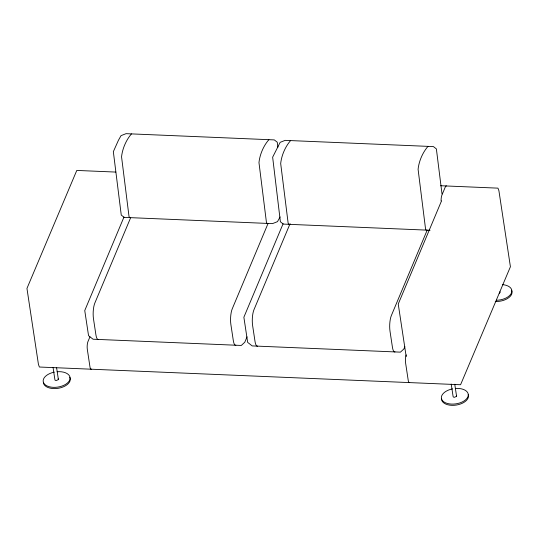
<?xml version="1.0" encoding="UTF-8"?>
<svg xmlns="http://www.w3.org/2000/svg" width="539" height="539" viewBox="0 0 539 539"><rect width="100%" height="100%" fill="white"/><g stroke="black" fill="none" stroke-linecap="round" stroke-linejoin="round"><path stroke-width="0.81" d="M123.983 217.042L84.751 310.552L88.551 335.682L93.031 339.22L241.297 345.452L244.767 342.252L247.037 336.841M130.64 217.722L94.824 303.086A11.285 3.032 -87.6 0 0 93.483 318.805L95.895 334.726A11.285 3.032 -87.6 0 0 98.462 339.449M89.939 336.855L87.985 341.51A5.639 1.516 -87.6 0 0 87.318 349.366L89.966 366.891A5.639 1.516 -87.6 0 0 91.455 369.134M268.045 223.503L232.228 308.867A11.285 3.032 -87.6 0 0 230.887 324.579L233.299 340.507A11.285 3.032 -87.6 0 0 235.866 345.223M283.103 223.732L243.871 317.242L247.671 342.373L252.158 345.91L400.423 352.149L403.886 348.942L404.863 346.624M290.09 223.638L253.943 309.784A11.285 3.032 -87.6 0 0 252.609 325.495L255.014 341.423A11.285 3.032 -87.6 0 0 257.588 346.139M427.171 230.193L391.354 315.558A11.285 3.032 -87.6 0 0 390.014 331.276L392.426 347.204A11.285 3.032 -87.6 0 0 394.993 351.92M441.508 200.906L398.24 304.036L406.177 356.508M280.112 216.947L277.477 221.65L272.471 223.631L124.206 217.392L121.262 215.081L113.338 151.668L118.398 140.349L121.032 135.646L126.038 133.665L274.304 139.904L277.248 142.215L277.875 147.221M56.568 367.497L58.394 379.591L56.184 380.574L55.066 380.211L54.863 379.436L53.038 367.349M499.323 293.223L500.152 292.495L499.949 291.727M454.761 384.246L456.587 396.333L454.377 397.317L453.259 396.96L453.056 396.185L451.224 384.091M131.469 133.894C126.16 139.978 122.414 148.636 121.558 156.822L129.03 216.577L129.636 217.621M268.873 139.675C263.564 145.759 259.825 154.41 258.969 162.603L266.434 222.358L267.041 223.402M290.595 140.585C285.286 146.669 281.54 155.326 280.684 163.519L288.156 223.274L288.756 224.318M428 146.365C422.691 152.449 418.944 161.107 418.089 169.3L425.561 229.055L426.167 230.092M115.804 172.076L76.787 170.432L26.95 288.426L38.444 364.431L39.394 367.025L460.569 384.745L510.413 266.751L498.912 190.745L497.962 188.145L440.626 185.733M430.041 230.261L283.332 224.089L280.388 221.772L272.646 157.193L280.159 142.343L285.165 140.362L433.43 146.595L436.374 148.912L442.007 193.966M456.385 395.565L456.587 396.333M58.192 378.816L58.394 379.591M455.314 388.484A13.583 7.674 -8.6 0 1 466.707 398.692A13.583 7.674 -8.6 0 1 443.907 401.912A13.583 7.674 -8.6 0 1 452.504 388.882M468.243 394.683A13.583 7.674 -8.6 0 1 456.392 405.052A13.583 7.674 -8.6 0 1 441.535 398.995M57.121 371.735A13.583 7.674 -8.6 0 1 68.52 381.942A13.583 7.674 -8.6 0 1 45.714 385.163A13.583 7.674 -8.6 0 1 54.318 372.132M69.78 377.313A13.583 7.674 -8.6 0 1 58.785 388.201A13.583 7.674 -8.6 0 1 43.342 382.245M409.701 382.522A5.639 1.516 -87.6 0 1 408.212 380.278L405.564 362.754A5.639 1.516 -87.6 0 1 406.231 354.898M446.501 185.982A5.639 1.516 -87.6 0 0 445.329 186.939L441.933 195.037A5.639 1.516 -87.6 0 0 441.097 200.885M502.516 284.639A13.583 7.674 -8.6 0 1 511.518 292.818A13.583 7.674 -8.6 0 1 496.486 300.27M511.538 290.218A13.583 7.674 -8.6 0 1 495.287 301.496"/></g></svg>
